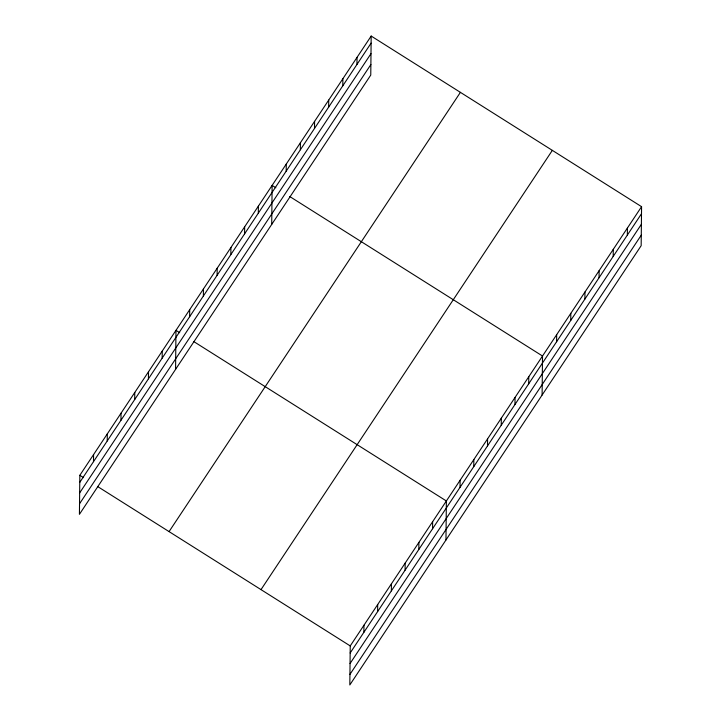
<?xml version="1.0" encoding="UTF-8"?>
<svg xmlns="http://www.w3.org/2000/svg" width="721" height="721" viewBox="0 0 721 721"><rect width="100%" height="100%" fill="white"/><g stroke="black" fill="none" stroke-linecap="round" stroke-linejoin="round"><path stroke-width="1.08" d="M371.18 36.05L79.833 475.31L79.427 514.325L370.765 75.074L371.18 36.05L641.573 206.675L641.167 245.69L349.82 684.95L350.235 645.926L641.573 206.675M93.496 461.674L93.568 454.6M107.231 440.964L107.303 433.889M120.966 420.253L121.038 413.187M134.701 399.542L134.773 392.476M148.436 378.84L148.508 371.766M162.171 358.13L162.243 351.064M175.573 369.377L175.978 330.353L179.7 332.696M189.641 316.717L189.713 309.642M203.376 296.007L203.448 288.941M217.111 275.296L217.183 268.23M230.846 254.594L230.918 247.519M244.581 233.883L244.653 226.818M258.316 213.173L258.388 206.107M271.709 224.42L272.123 185.396L275.837 187.748M286.201 171.129L286.273 164.064M300.351 149.797L300.423 142.731M314.5 128.464L314.572 121.389M328.65 107.123L328.722 100.057M342.799 85.79L342.881 78.724M356.949 64.457L357.03 57.383M363.889 632.29L363.961 625.224M377.624 611.588L377.696 604.513M391.359 590.878L391.431 583.803M405.094 570.167L405.166 563.101M418.829 549.456L418.901 542.39M432.564 528.754L432.636 521.68M445.966 539.993L446.371 500.978L193.643 341.493M460.034 487.333L460.106 480.267M473.769 466.631L473.841 459.556M487.504 445.92L487.576 438.855M501.239 425.21L501.311 418.144M514.974 404.508L515.046 397.433M528.709 383.797L528.781 376.732M542.111 395.036L542.516 356.021L289.779 196.545M556.594 341.754L556.666 334.688M570.744 320.421L570.816 313.347M584.893 299.08L584.965 292.014M599.043 277.747L599.124 270.681M613.192 256.415L613.274 249.34M627.351 235.073L627.423 228.007M79.761 482.376L371.108 43.116M79.652 492.921L370.991 53.66M79.535 503.781L370.882 64.529M169.065 531.611L460.413 92.351M261.002 589.625L552.34 150.365M350.154 653.001L641.501 213.74M350.046 663.545L641.393 224.285M349.928 674.405L641.275 235.145M79.833 475.31L83.555 477.653M97.497 486.45L350.235 645.926"/></g></svg>
